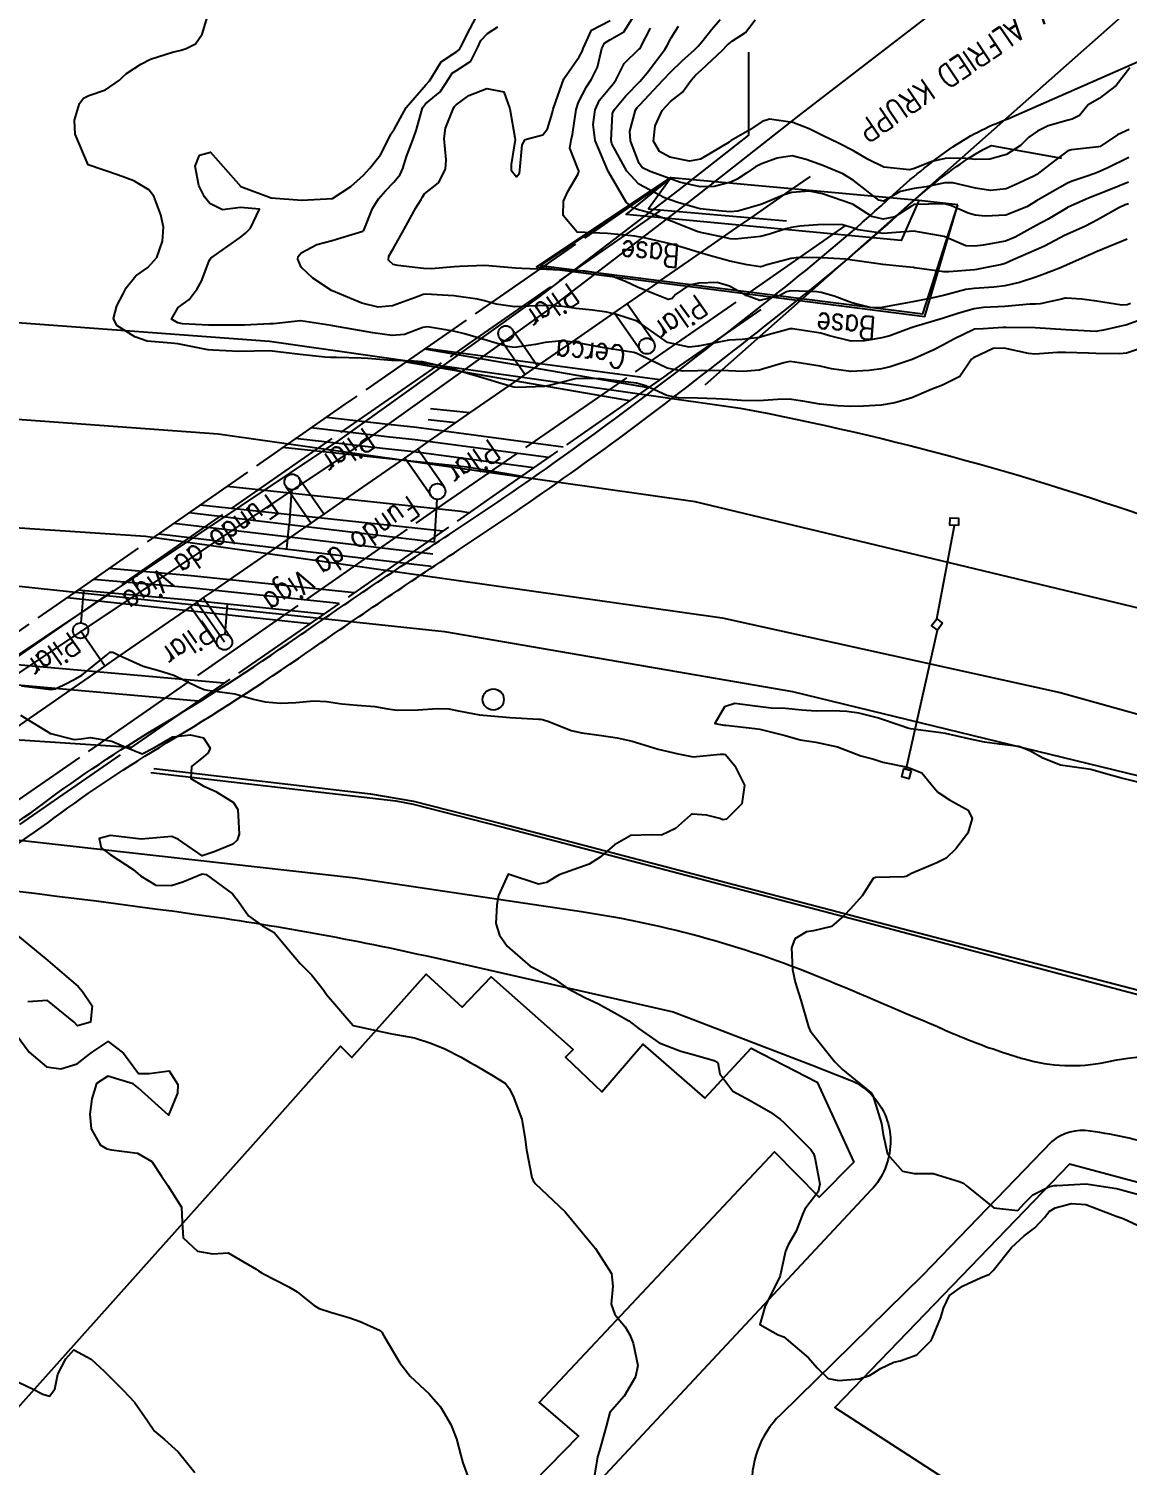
# Model space of a CAD drawing. Header units: metres. Extents: x 307586 to 320046, y 7427249 to 7434250.
# Drawn here: x 316520.2 to 316592, y 7432915.3 to 7433009.1 of the extents above; entities that cross this region are included whole.
import ezdxf

# ---------------------------------------------------------------- set-up
doc = ezdxf.new("R2010")
doc.units = ezdxf.units.M
doc.header["$MEASUREMENT"] = 0
for name, pattern in [('CERCA', [9.4, 8, -0.7, 0, -0.7]), ('CONTINUO', [0]), ('TRACEJADO', [8.7, 8, -0.7])]:
    doc.linetypes.add(name, pattern=pattern)
for name, color, linetype in [('4_PT_CORTES', 45, 'Continuous'), ('4_PT_TOPO_VIAD', 45, 'Continuous'), ('ALINHAMENTO_CORTES', 45, 'Continuous'), ('BASE', 45, 'Continuous'), ('Canaleta de Drenagem', 151, 'Continuous'), ('CERCA', 45, 'CERCA'), ('Curvas de Nivel 1m', 11, 'Continuous'), ('Curvas de Nivel 5m', 15, 'Continuous'), ('Divisa', 42, 'FENCELINE2'), ('Edificações', 30, 'Continuous'), ('EIXO', 45, 'Continuous'), ('LASTRO', 45, 'Continuous'), ('Linha Férrea', 20, 'Continuous'), ('PILAR', 45, 'Continuous'), ('Pontes_Viadutos_Tubos', 190, 'Continuous'), ('Portico', 45, 'Continuous'), ('Postes', 20, 'Continuous'), ('TALUDE', 45, 'Continuous'), ('TEXTO', 45, 'Continuous'), ('TRILHO', 45, 'Continuous'), ('VIADUTO', 190, 'Continuous'), ('Vias Primárias', 230, 'Continuous'), ('Vias Secundárias', 230, 'Continuous')]:
    doc.layers.add(name, color=color, linetype=linetype)
doc.styles.add('ROMANS', font='romans', dxfattribs={"height": 0.2})
doc.linetypes.add('FENCELINE2', pattern='A,0.25,-0.1,[132,ltypeshp.shx,S=0.1,R=0,X=-0.1,Y=0],-0.1,1', length=1.45)

# ---------------------------------------------------------------- blocks, each defined once
blk = doc.blocks.new('3F5CE333BFE14A8C12D0B4')
at = {"layer": 'ALINHAMENTO_CORTES', "color": 1, "linetype": 'CONTINUO'}
blk.add_polyline3d([(0, 0, 744.933), (4.196, 2.912, 743.342), (4.266, 2.96, 743.312), (7.361, 5.109, 740.769), (7.484, 5.194, 739.303), (8.057, 5.592, 744.951), (11.834, 8.213, 739.029), (12.253, 8.504, 744.961), (12.668, 8.792, 738.978), (17.419, 12.089, 746.417), (18.042, 12.522, 738.793), (18.88, 13.103, 738.765), (19.448, 13.497, 738.745), (24.068, 16.703, 738.053), (25.758, 17.877, 736.985), (25.894, 17.971, 736.748), (26.725, 18.548, 736.748), (30.09, 20.883, 745.042), (31.55, 21.896, 736.519), (31.883, 22.127, 736.618), (32.418, 22.499, 736.777), (32.719, 22.708, 736.745), (33.428, 23.2, 736.669), (34.436, 23.899, 736.931), (37.45, 25.991, 736.72), (38.438, 26.677, 736.616), (39.223, 27.222, 746.388), (39.427, 27.363, 736.882), (39.772, 27.603, 736.815), (40.198, 27.898, 745.084), (40.264, 27.944, 736.721), (40.61, 28.184, 736.683), (42.014, 29.159, 736.529), (44.91, 31.168, 746.405), (45.884, 31.844, 736.433), (46.332, 32.155, 745.073), (46.466, 32.249, 736.668), (46.733, 32.434, 736.638), (47.443, 32.926, 736.557), (48.419, 33.604, 736.816), (49.202, 34.147, 736.634), (49.698, 34.492, 746.4), (50.139, 34.797, 736.583), (52.435, 36.391, 745.032), (53.142, 36.881, 736.936), (53.747, 37.302, 737.289), (54.526, 37.842, 737.744), (54.567, 37.871, 737.75), (54.75, 37.997, 737.774), (57.4, 39.837, 746.338), (59.564, 41.339, 739.211), (59.992, 41.635, 746.308), (60.192, 41.774, 744.965), (60.414, 41.929, 739.465), (62.432, 43.329, 740.067), (62.598, 43.445, 740.849), (64.702, 44.905, 744.911), (66.148, 45.908, 746.236), (67.8, 47.055, 741.893), (68.514, 47.55, 742.854), (71.223, 49.43, 742.854), (72.398, 50.246, 744.815)], dxfattribs=at)

msp = doc.modelspace()

# ---------------------------------------------------------------- linework, layer by layer
at = {"layer": '4_PT_CORTES', "linetype": 'CONTINUO'}
for points in [[(316561.03, 7432988.686, 0), (316559.317, 7432991.154, 0)], [(316560.181, 7432988.097, 0), (316558.468, 7432990.565, 0)], [(316551.803, 7432989.499, 0), (316553.47, 7432987.097, 0)], [(316550.983, 7432988.93, 0), (316552.65, 7432986.527, 0)], [(316548.106, 7432983.373, 736.634), (316546.317, 7432983.564, 736.634)], [(316549.042, 7432984.023, 736.583), (316546.468, 7432984.298, 736.583)], [(316552.353, 7432979.882, 0), (316548.872, 7432980.483, 0), (316536.802, 7432981.769, 0)], [(316547.351, 7432979.19, 0), (316545.637, 7432981.66, 0)], [(316546.501, 7432978.601, 0), (316544.787, 7432981.07, 0)], [(316537.851, 7432979.805, 0), (316539.513, 7432977.41, 0)], [(316537.013, 7432979.223, 0), (316538.675, 7432976.829, 0)], [(316537.246, 7432976.66, 0), (316537.399, 7432979.005, 0)], [(316546.892, 7432978.38, 0), (316546.71, 7432975.585, 0)], [(316537.076, 7432975.14, 0), (316537.242, 7432976.704, 0)], [(316523.645, 7432970.306, 0), (316523.812, 7432972.401, 0)], [(316532.586, 7432968.76, 0), (316530.786, 7432971.353, 0)], [(316533.004, 7432969.05, 0), (316531.204, 7432971.643, 0)], [(316533.422, 7432969.34, 0), (316531.622, 7432971.934, 0)], [(316533.044, 7432969.558, 0), (316533.202, 7432971.531, 0)], [(316523.604, 7432969.802, 0), (316525.212, 7432967.485, 0)]]:
    msp.add_polyline3d(points, dxfattribs=at)
at = {"layer": '4_PT_TOPO_VIAD', "linetype": 'CONTINUO'}
msp.add_polyline3d([(316561.918, 7432986.505, 746.34), (316568.074, 7432990.789, 0)], dxfattribs=at)
at = {"layer": 'BASE', "linetype": 'CONTINUO'}
for points in [[(316562.164, 7432999.421, 742.689), (316553.405, 7432993.566, 740.303), (316578.759, 7432990.333, 739.547), (316580.935, 7432997.624, 743.73)], [(316562.193, 7432999.383, 746.185), (316553.654, 7432993.662, 741.032), (316578.637, 7432990.505, 740.449), (316580.935, 7432997.624, 743.73)], [(316578.369, 7432997.901, 746.173), (316577.221, 7432995.292, 742.038), (316559.252, 7432996.981, 741.79), (316562.193, 7432999.383, 746.185)], [(316562.135, 7432999.325, 746.192), (316560.707, 7432997.361, 742.853), (316569.729, 7432996.575, 742.854)], [(316580.935, 7432997.624, 743.73), (316578.369, 7432997.901, 746.173), (316562.193, 7432999.383, 746.185)]]:
    msp.add_polyline3d(points, dxfattribs=at)
at = {"layer": 'Canaleta de Drenagem'}
for points in [[(316528.185, 7432960.541), (316544.194, 7432958.678), (316545.326, 7432958.467), (316551.123, 7432956.991), (316575.221, 7432950.669), (316604.433, 7432942.912), (316632.901, 7432932.484), (316651.131, 7432924.857), (316664.321, 7432918.528), (316682.017, 7432909.218, -0.030283), (316692.383, 7432902.935, 0.016976), (316698.139, 7432899.234), (316711.909, 7432890.651), (316727.146, 7432879.29), (316746.294, 7432864.871), (316749.281, 7432862.651)], [(316528.393, 7432960.789), (316542.552, 7432959.141), (316545.353, 7432958.667), (316551.173, 7432957.184), (316575.273, 7432950.862), (316604.609, 7432943.223), (316633.264, 7432932.848), (316651.222, 7432925.035), (316664.41, 7432918.707), (316682.111, 7432909.395, -0.030283), (316692.497, 7432903.1, 0.016981), (316698.243, 7432899.405), (316712.022, 7432890.816), (316727.266, 7432879.45), (316746.414, 7432865.031), (316749.081, 7432863.049)]]:
    msp.add_lwpolyline(points, format="xyb", dxfattribs=at)
at = {"layer": 'CERCA', "linetype": 'FENCELINE2', "ltscale": 2, "flags": 128}
for points in [[(316561.458, 7432986.185), (316546.141, 7432988.223)], [(316526.889, 7432962.16), (316509.696, 7432963.294)]]:
    msp.add_lwpolyline(points, dxfattribs=at)
at = {"layer": 'Curvas de Nivel 1m', "flags": 128}
for points, elevation in [([(316593.055, 7432988.306), (316591.951, 7432987.936), (316591.485, 7432987.882), (316589.95, 7432987.905), (316589.472, 7432987.923), (316587.951, 7432987.978), (316587.439, 7432987.976), (316585.949, 7432987.859), (316585.533, 7432987.902), (316583.954, 7432988.262), (316583.244, 7432988.227), (316581.944, 7432987.624), (316581.884, 7432987.59), (316581.825, 7432987.531), (316581.061, 7432986.409), (316579.926, 7432985.845), (316579.187, 7432985.561), (316577.917, 7432985.02), (316576.812, 7432984.692), (316575.912, 7432984.536), (316574.754, 7432984.46), (316573.911, 7432984.452), (316573.071, 7432984.479), (316571.912, 7432984.592), (316570.787, 7432984.789), (316569.915, 7432984.925), (316569.141, 7432984.907), (316567.914, 7432984.807), (316566.789, 7432984.836), (316565.915, 7432984.906), (316565.128, 7432984.945), (316563.915, 7432984.977), (316562.67, 7432985.008), (316561.917, 7432985.171), (316560.545, 7432985.784), (316559.925, 7432985.978), (316558.277, 7432986.165), (316557.927, 7432986.208), (316557.477, 7432986.275), (316555.927, 7432986.249), (316554.4, 7432985.863), (316553.922, 7432985.754), (316552.13, 7432985.679), (316551.921, 7432985.705), (316551.219, 7432985.897), (316549.927, 7432986.287), (316548.664, 7432986.662), (316547.932, 7432986.872), (316546.706, 7432987.181), (316545.937, 7432987.354), (316545.38, 7432987.411), (316543.938, 7432987.459), (316542.369, 7432987.576), (316541.939, 7432987.61), (316540.317, 7432987.648), (316539.939, 7432987.653), (316539.571, 7432987.667), (316537.941, 7432987.831), (316535.943, 7432988.08), (316533.942, 7432988.039), (316532.235, 7432988.127), (316531.943, 7432988.147), (316531.923, 7432988.151), (316529.949, 7432988.535), (316529.525, 7432988.581), (316527.951, 7432988.717), (316527.155, 7432988.988), (316525.966, 7432989.727), (316525.761, 7432990.203), (316525.981, 7432991.017), (316526.381, 7432991.805), (316526.591, 7432992.194), (316527.204, 7432992.985), (316528.006, 7432993.524), (316528.58, 7432994.171), (316528.96, 7432995.235), (316529.029, 7432996.165), (316528.849, 7432996.966), (316528.398, 7432998.175), (316528.069, 7432998.604), (316527.085, 7432999.182), (316526.083, 7432999.562), (316524.093, 7433000.23), (316523.258, 7433002.239), (316523.204, 7433003.158), (316523.531, 7433004.236), (316523.791, 7433004.581), (316524.141, 7433004.772), (316525.227, 7433005.134), (316526.156, 7433005.767), (316526.367, 7433005.99), (316526.603, 7433006.196), (316527.536, 7433006.819), (316528.172, 7433007.135), (316529.616, 7433007.598), (316530.179, 7433007.726), (316530.501, 7433007.825), (316531.102, 7433008.141), (316531.559, 7433008.77), (316531.956, 7433010.133)], 737), ([(316593.163, 7432990.216), (316591.977, 7432989.778), (316590.45, 7432989.433), (316590.054, 7432989.356), (316589.972, 7432989.354), (316587.973, 7432989.46), (316585.974, 7432989.587), (316584.08, 7432989.614), (316583.974, 7432989.607), (316583.882, 7432989.603), (316582.578, 7432989.524), (316582.017, 7432989.485), (316581.972, 7432989.475), (316580.668, 7432988.838), (316579.956, 7432988.444), (316579.367, 7432988.143), (316578.099, 7432987.578), (316577.942, 7432987.515), (316576.504, 7432987.027), (316575.936, 7432986.915), (316575.115, 7432986.793), (316573.934, 7432986.725), (316572.667, 7432986.912), (316571.937, 7432987.068), (316570.266, 7432987.341), (316569.94, 7432987.377), (316569.565, 7432987.301), (316567.934, 7432986.826), (316566.908, 7432986.735), (316565.934, 7432986.783), (316564.999, 7432986.799), (316563.933, 7432986.773), (316562.933, 7432986.76), (316561.935, 7432986.941), (316560.159, 7432987.788), (316559.945, 7432987.915), (316559.76, 7432987.978), (316557.949, 7432988.258), (316557.437, 7432988.339), (316555.955, 7432988.631), (316555.076, 7432988.733), (316553.954, 7432988.628), (316553.333, 7432988.495), (316551.949, 7432988.303), (316551.486, 7432988.358), (316549.957, 7432988.819), (316548.699, 7432989.192), (316547.964, 7432989.368), (316546.268, 7432989.657), (316545.968, 7432989.613), (316544.78, 7432989.158), (316543.959, 7432989.08), (316542.701, 7432989.263), (316541.964, 7432989.397), (316540.318, 7432989.676), (316539.968, 7432989.731), (316537.996, 7432990.036), (316537.973, 7432990.038), (316536.199, 7432989.849), (316535.969, 7432989.835), (316534.31, 7432989.762), (316533.968, 7432989.752), (316532.346, 7432989.747), (316531.967, 7432989.758), (316530.264, 7432989.851), (316529.969, 7432989.903), (316529.541, 7432990.156), (316529.981, 7432990.918), (316530.699, 7432991.43), (316531.232, 7432992.138), (316531.494, 7432992.639), (316532.011, 7432993.958), (316532.064, 7432994.078), (316532.114, 7432994.129), (316533.217, 7432994.926), (316534.034, 7432995.487), (316534.385, 7432995.758), (316534.708, 7432996.1), (316535.292, 7432997.328), (316534.056, 7432997.448), (316532.878, 7432997.298), (316532.059, 7432997.715), (316531.706, 7432998.134), (316531.34, 7432998.872), (316531.088, 7433000.14), (316531.368, 7433000.87), (316532.102, 7433001.059), (316532.915, 7433000.122), (316534.073, 7432998.814), (316536.063, 7432998.08), (316538.062, 7432997.928), (316540.063, 7432998.03), (316541.272, 7432998.821), (316542.086, 7432999.556), (316542.307, 7432999.791), (316542.513, 7433000.006), (316543.21, 7433000.891), (316543.77, 7433001.993), (316543.875, 7433002.233), (316544.122, 7433002.586), (316544.611, 7433003.508), (316544.881, 7433003.979), (316546.158, 7433005.463), (316546.403, 7433005.715), (316546.554, 7433005.956), (316547.172, 7433006.951), (316548.18, 7433007.642), (316548.356, 7433007.763), (316548.456, 7433007.937), (316549.028, 7433009.104), (316549.473, 7433009.927)], 738), ([(316592.067, 7432997.69), (316591.86, 7432997.62), (316591.447, 7432997.419), (316590.055, 7432996.632), (316589.275, 7432996.224), (316588.045, 7432995.686), (316587.892, 7432995.614), (316587.61, 7432995.464), (316586.591, 7432994.921), (316586.035, 7432994.668), (316584.551, 7432994.025), (316584.026, 7432993.795), (316583.808, 7432993.729), (316582.803, 7432993.522), (316582.154, 7432993.395), (316582.021, 7432993.382), (316580.338, 7432993.235), (316580.018, 7432993.232), (316578.091, 7432993.51), (316578.022, 7432993.516), (316577.301, 7432993.587), (316576.024, 7432993.724), (316574.354, 7432993.953), (316574.027, 7432994.01), (316573.603, 7432994.059), (316572.028, 7432994.148), (316570.538, 7432994.175), (316570.027, 7432994.107), (316568.435, 7432993.694), (316568.13, 7432993.59), (316568.021, 7432993.572), (316567.17, 7432993.709), (316566.025, 7432993.948), (316564.607, 7432994.32), (316564.03, 7432994.497), (316562.966, 7432994.828), (316562.036, 7432995.083), (316560.344, 7432995.482), (316560.04, 7432995.531), (316559.81, 7432995.563), (316558.042, 7432995.735), (316556.043, 7432995.84), (316555.13, 7432996.93), (316555.159, 7432997.854), (316555.44, 7432998.482), (316556.089, 7432999.596), (316556.161, 7432999.77), (316556.153, 7432999.839), (316556.094, 7432999.994), (316555.582, 7433001.322), (316555.665, 7433001.847), (316555.751, 7433002.213), (316555.992, 7433003.842), (316556.148, 7433004.32), (316556.661, 7433005.332), (316556.99, 7433005.832), (316557.387, 7433006.612), (316557.669, 7433007.825), (316557.831, 7433008.181), (316558.191, 7433008.388), (316559.091, 7433008.92), (316559.674, 7433009.805)], 741), ([(316592.216, 7432991.182), (316591.99, 7432991.096), (316591.64, 7432991.065), (316589.992, 7432991.319), (316589.022, 7432991.45), (316587.994, 7432991.531), (316587.929, 7432991.525), (316587.696, 7432991.463), (316586.309, 7432991.158), (316585.99, 7432991.139), (316585.634, 7432991.13), (316583.988, 7432990.987), (316582.608, 7432990.903), (316581.986, 7432990.814), (316580.981, 7432990.539), (316579.98, 7432990.225), (316578.016, 7432989.623), (316577.973, 7432989.614), (316577.947, 7432989.606), (316577.868, 7432989.581), (316576.491, 7432989.068), (316575.963, 7432988.935), (316574.833, 7432988.744), (316573.959, 7432988.705), (316572.55, 7432989.059), (316571.967, 7432989.229), (316570.119, 7432989.52), (316569.971, 7432989.518), (316568.522, 7432989.134), (316567.962, 7432988.956), (316566.842, 7432988.829), (316565.959, 7432988.779), (316565.08, 7432988.609), (316563.953, 7432988.39), (316563.38, 7432988.328), (316561.956, 7432988.635), (316560.316, 7432989.787), (316559.975, 7432990.009), (316558.617, 7432990.448), (316557.981, 7432990.614), (316557.064, 7432990.747), (316555.983, 7432990.851), (316555.098, 7432990.967), (316553.985, 7432991.046), (316552.864, 7432991.002), (316551.984, 7432990.956), (316550.754, 7432991.133), (316549.987, 7432991.352), (316549.531, 7432991.459), (316547.99, 7432991.665), (316546.166, 7432991.784), (316545.991, 7432991.752), (316545.656, 7432991.631), (316543.983, 7432991.025), (316543.048, 7432990.934), (316541.985, 7432991.193), (316539.993, 7432992.03), (316538.775, 7432992.822), (316538.008, 7432993.556), (316537.798, 7432994.062), (316537.827, 7432994.251), (316538.019, 7432994.491), (316539.046, 7432995.026), (316540.032, 7432995.294), (316540.608, 7432995.453), (316542.042, 7432995.895), (316542.104, 7432995.948), (316542.138, 7432996.009), (316542.683, 7432997.377), (316543.064, 7432998), (316543.536, 7432998.53), (316544.08, 7432999.096), (316544.48, 7432999.591), (316544.65, 7432999.982), (316544.895, 7433000.772), (316545.367, 7433001.971), (316545.558, 7433002.532), (316545.956, 7433003.963), (316546.145, 7433004.207), (316547.108, 7433004.995), (316547.714, 7433005.944), (316547.89, 7433006.218), (316548.167, 7433006.396), (316549.106, 7433006.998), (316549.56, 7433007.926), (316549.75, 7433008.364), (316550.196, 7433008.821), (316550.86, 7433009.253)], 739), ([(316592.088, 7432999.106), (316590.897, 7432998.611), (316590.076, 7432998.283), (316589.469, 7432998.049), (316588.127, 7432997.459), (316588.085, 7432997.437), (316588.063, 7432997.426), (316586.836, 7432996.691), (316586.051, 7432996.262), (316584.674, 7432995.501), (316584.04, 7432995.25), (316582.576, 7432994.986), (316582.037, 7432994.914), (316581.438, 7432994.94), (316580.043, 7432995.56), (316578.046, 7432995.907), (316577.744, 7432995.885), (316576.044, 7432995.743), (316574.412, 7432995.99), (316574.048, 7432996.114), (316573.383, 7432996.303), (316572.05, 7432996.338), (316570.601, 7432996.224), (316570.048, 7432996.148), (316569.683, 7432996.047), (316568.626, 7432995.694), (316568.041, 7432995.551), (316566.383, 7432995.373), (316566.04, 7432995.403), (316565.777, 7432995.46), (316564.446, 7432995.744), (316564.109, 7432995.814), (316564.044, 7432995.828), (316563.932, 7432995.863), (316562.051, 7432996.613), (316560.72, 7432997.119), (316560.058, 7432997.299), (316559.685, 7432997.421), (316559.259, 7432997.802), (316558.092, 7432999.775), (316558.074, 7432999.82), (316558.058, 7432999.856), (316557.218, 7433001.829), (316557.093, 7433002.866), (316557.235, 7433003.829), (316557.512, 7433004.464), (316558.157, 7433005.248), (316558.434, 7433005.543), (316558.607, 7433005.816), (316559.124, 7433006.86), (316560.096, 7433007.801), (316560.145, 7433007.839), (316560.184, 7433007.893), (316560.843, 7433009.151)], 742), ([(316592.106, 7433000.716), (316590.682, 7433000.014), (316590.096, 7432999.747), (316589.871, 7432999.666), (316589.247, 7432999.448), (316588.386, 7432999.159), (316588.086, 7432999.03), (316587.081, 7432998.467), (316586.069, 7432997.879), (316585.821, 7432997.73), (316585.433, 7432997.489), (316584.057, 7432996.946), (316582.701, 7432996.879), (316582.057, 7432996.952), (316581.604, 7432997.083), (316580.514, 7432997.553), (316580.065, 7432997.675), (316579.942, 7432997.684), (316578.064, 7432997.632), (316578.021, 7432997.623), (316577.959, 7432997.581), (316576.812, 7432996.836), (316576.054, 7432996.688), (316575.311, 7432996.867), (316574.087, 7432997.63), (316574.063, 7432997.644), (316574.033, 7432997.661), (316572.073, 7432998.342), (316571.235, 7432998.503), (316570.074, 7432998.416), (316569.51, 7432998.247), (316568.234, 7432997.698), (316568.109, 7432997.653), (316568.062, 7432997.635), (316566.559, 7432997.214), (316566.057, 7432997.171), (316565.532, 7432997.202), (316564.059, 7432997.366), (316562.619, 7432997.764), (316562.066, 7432997.971), (316561.756, 7432998.086), (316560.08, 7432998.968), (316559.302, 7432999.808), (316558.318, 7433001.611), (316558.268, 7433001.818), (316558.371, 7433003.586), (316558.462, 7433003.817), (316559.224, 7433004.738), (316560.162, 7433005.696), (316560.258, 7433005.799), (316560.618, 7433006.244), (316561.788, 7433007.776), (316561.938, 7433008.022), (316562.194, 7433008.53), (316562.68, 7433009.291)], 743), ([(316592.13, 7433002.537), (316591.359, 7433002.187), (316590.22, 7433001.438), (316590.113, 7433001.401), (316588.346, 7433001.222), (316588.11, 7433001.14), (316587.144, 7433000.428), (316586.094, 7432999.597), (316585.888, 7432999.483), (316584.663, 7432998.923), (316584.08, 7432998.672), (316583.053, 7432998.545), (316582.08, 7432998.698), (316580.588, 7432999.05), (316580.085, 7432999.06), (316578.867, 7432998.786), (316578.08, 7432998.689), (316577.177, 7432998.488), (316576.067, 7432997.868), (316575.758, 7432997.914), (316574.087, 7432999.228), (316573.416, 7432999.637), (316572.098, 7433000.179), (316571.019, 7433000.584), (316570.104, 7433000.811), (316569.125, 7433000.667), (316568.099, 7433000.298), (316567.698, 7433000.103), (316567.137, 7432999.71), (316566.507, 7432999.295), (316566.084, 7432999.106), (316565.005, 7432998.81), (316564.079, 7432998.799), (316562.739, 7432999.108), (316562.086, 7432999.33), (316560.812, 7432999.789), (316560.33, 7433000.031), (316560.098, 7433000.318), (316559.532, 7433001.806), (316559.498, 7433002.431), (316559.873, 7433003.803), (316559.978, 7433003.969), (316560.146, 7433004.146), (316561.675, 7433005.777), (316562.168, 7433006.314), (316562.91, 7433007.028), (316563.728, 7433007.755), (316563.955, 7433007.984), (316564.191, 7433008.278), (316564.853, 7433009.09), (316565.392, 7433009.732)], 744), ([(316519.747, 7432966.204), (316521.679, 7432965.956), (316521.939, 7432965.988), (316522.465, 7432966.242), (316523.278, 7432966.643), (316523.689, 7432966.887), (316525.29, 7432968.206), (316525.514, 7432968.394), (316525.706, 7432968.395), (316526.1, 7432968.196), (316527.696, 7432967.478), (316528.72, 7432967.192), (316529.69, 7432966.884), (316531.259, 7432966.134), (316531.68, 7432965.958), (316531.9, 7432965.909), (316533.679, 7432965.672), (316534.904, 7432965.321), (316535.674, 7432965.149), (316536.676, 7432965.067), (316537.673, 7432965.1), (316538.838, 7432965.206), (316539.674, 7432965.166), (316540.677, 7432965.016), (316541.672, 7432964.941), (316542.832, 7432964.837), (316543.67, 7432964.682), (316544.299, 7432964.61), (316545.67, 7432964.632), (316546.913, 7432964.705), (316547.67, 7432964.684), (316548.298, 7432964.56), (316549.667, 7432964.303), (316551.409, 7432964.149), (316551.665, 7432964.13), (316553.52, 7432964.015), (316553.664, 7432964.007), (316553.786, 7432963.99), (316554.194, 7432963.862), (316555.655, 7432963.28), (316556.363, 7432963.122), (316557.65, 7432962.941), (316558.656, 7432962.797), (316559.645, 7432962.569), (316561.353, 7432962.057), (316561.636, 7432961.992), (316562.662, 7432961.76), (316563.631, 7432961.565), (316565.406, 7432961.723), (316565.613, 7432961.74), (316565.633, 7432961.739), (316565.754, 7432961.719), (316566.364, 7432960.974), (316566.988, 7432959.706), (316566.809, 7432958.493), (316566.057, 7432957.715), (316565.814, 7432957.484), (316565.58, 7432957.437), (316565.383, 7432957.525), (316564.505, 7432957.736), (316563.584, 7432957.821), (316563.527, 7432957.808), (316563.466, 7432957.751), (316562.469, 7432956.866), (316561.57, 7432956.449), (316560.89, 7432956.456), (316559.569, 7432956.413), (316558.494, 7432955.806), (316557.555, 7432955.001), (316556.84, 7432954.537), (316555.545, 7432954.079), (316554.869, 7432953.85), (316554.046, 7432953.351), (316553.534, 7432953.247), (316551.543, 7432953.89), (316550.916, 7432952.502), (316550.804, 7432951.897), (316550.729, 7432950.67), (316550.97, 7432949.895), (316551.482, 7432949.195), (316552.981, 7432947.875), (316553.461, 7432947.632), (316554.612, 7432947.01), (316555.449, 7432946.416), (316556.552, 7432945.829), (316557.439, 7432945.418), (316558.477, 7432944.848), (316559.428, 7432944.299), (316560.112, 7432943.783), (316561.409, 7432942.871), (316562.831, 7432942.326), (316563.399, 7432942.182), (316565.01, 7432941.726), (316565.247, 7432941.578), (316565.384, 7432940.849), (316566.213, 7432939.712), (316567.364, 7432939.11), (316568.695, 7432938.338), (316569.346, 7432937.861), (316569.562, 7432937.668), (316571.326, 7432935.908), (316571.502, 7432935.648), (316571.586, 7432935.382), (316571.9, 7432933.644), (316571.803, 7432933.138), (316571.285, 7432932.472), (316570.922, 7432932.01), (316570.778, 7432931.655), (316570.358, 7432930.563), (316569.839, 7432929.664), (316569.66, 7432929.253), (316569.31, 7432927.669), (316569.292, 7432927.599), (316569.221, 7432927.45), (316568.34, 7432925.683), (316567.98, 7432924.478), (316569.184, 7432923.802), (316569.562, 7432923.666), (316571.163, 7432922.297), (316571.723, 7432921.644), (316572.46, 7432920.95), (316573.145, 7432920.82), (316574.469, 7432920.929), (316575.148, 7432921.127), (316575.442, 7432921.305), (316575.877, 7432921.593), (316576.735, 7432922.009), (316577.161, 7432922.092), (316578.252, 7432922.478), (316579.181, 7432923.42), (316579.221, 7432923.511), (316579.238, 7432923.549), (316579.821, 7432924.919), (316579.997, 7432925.542), (316580.38, 7432926.374), (316581.225, 7432926.977), (316581.599, 7432927.155), (316582.416, 7432927.518), (316582.99, 7432927.758), (316583.238, 7432927.988), (316584.438, 7432929.492), (316585.261, 7432930.262), (316585.953, 7432930.787), (316586.578, 7432931.467), (316586.883, 7432931.86), (316587.282, 7432932.081), (316588.359, 7432932.372), (316589.286, 7432932.31), (316591.047, 7432931.642), (316591.275, 7432931.556), (316591.729, 7432931.405), (316593.266, 7432930.677)], 737), ([(316593.237, 7432959.774), (316591.62, 7432960.165), (316590.601, 7432960.442), (316589.626, 7432960.718), (316588.997, 7432960.81), (316587.628, 7432961.001), (316586.484, 7432961.471), (316585.64, 7432961.95), (316584.909, 7432962.226), (316583.646, 7432962.383), (316582.662, 7432962.506), (316581.651, 7432962.741), (316580.116, 7432963.085), (316579.657, 7432963.156), (316577.842, 7432963.396), (316577.661, 7432963.432), (316577.218, 7432963.584), (316575.668, 7432964.106), (316574.454, 7432964.401), (316573.672, 7432964.52), (316572.75, 7432964.561), (316571.672, 7432964.534), (316570.723, 7432964.608), (316569.673, 7432964.711), (316568.729, 7432964.74), (316567.675, 7432964.871), (316566.352, 7432965.037), (316565.674, 7432964.813), (316565.038, 7432963.729), (316565.662, 7432963.627), (316565.761, 7432963.619), (316567.659, 7432963.412), (316567.994, 7432963.359), (316569.652, 7432962.945), (316570.631, 7432962.677), (316571.646, 7432962.511), (316573.06, 7432962.218), (316573.638, 7432961.994), (316574.581, 7432961.616), (316575.426, 7432961.398), (316575.63, 7432961.338), (316576.015, 7432961.211), (316577.626, 7432960.89), (316578.577, 7432960.521), (316579.35, 7432959.554), (316579.609, 7432959.257), (316580.387, 7432958.756), (316581.591, 7432958.079), (316581.87, 7432957.527), (316581.573, 7432956.574), (316580.796, 7432955.538), (316580.156, 7432954.945), (316579.554, 7432954.634), (316577.907, 7432953.935), (316577.544, 7432953.738), (316577.42, 7432953.706), (316575.544, 7432953.67), (316575.383, 7432953.602), (316574.672, 7432952.466), (316573.908, 7432951.624), (316573.508, 7432951.184), (316572.676, 7432950.463), (316571.498, 7432950.194), (316571.027, 7432950.125), (316570.276, 7432949.662), (316570.066, 7432949.082), (316570.112, 7432947.664), (316570.287, 7432946.829), (316570.674, 7432945.658), (316571.163, 7432943.915), (316571.267, 7432943.652), (316571.42, 7432943.456), (316572.878, 7432941.635), (316573.388, 7432941.122), (316574.215, 7432940.451), (316575.261, 7432939.602), (316575.37, 7432939.427), (316575.938, 7432937.594), (316576.041, 7432936.888), (316576.32, 7432935.59), (316577.312, 7432934.49), (316578.069, 7432934.327), (316579.311, 7432934.337), (316581.023, 7432933.816), (316581.305, 7432933.698), (316581.496, 7432933.528), (316583.282, 7432932.1), (316584.846, 7432931.92), (316585.287, 7432932.404), (316585.831, 7432932.939), (316586.879, 7432933.464), (316587.223, 7432933.542), (316587.304, 7432933.546), (316587.39, 7432933.545), (316589.305, 7432933.666), (316590.865, 7432933.414), (316591.302, 7432933.348), (316591.372, 7432933.34), (316593.294, 7432932.821)], 736), ([(316519.684, 7432964.27), (316521.641, 7432963.073), (316523.191, 7432962.681), (316523.638, 7432962.732), (316524.24, 7432962.822), (316525.637, 7432962.571), (316526.551, 7432962.191), (316527.629, 7432961.751), (316528.444, 7432962.168), (316529.64, 7432962.868), (316530.779, 7432963.001), (316531.64, 7432962.795), (316532.076, 7432962.126), (316531.94, 7432961.817), (316531.627, 7432961.554), (316530.844, 7432960.915), (316530.811, 7432960.138), (316531.606, 7432959.672), (316532.438, 7432959.284), (316533.59, 7432958.562), (316533.875, 7432958.106), (316533.97, 7432956.507), (316533.841, 7432956.106), (316533.56, 7432955.849), (316532.327, 7432955.351), (316531.553, 7432955.088), (316530.001, 7432956.146), (316529.565, 7432956.353), (316527.563, 7432956.18), (316525.565, 7432956.413), (316524.817, 7432956.211), (316524.945, 7432955.601), (316525.547, 7432955.169), (316527.05, 7432954.185), (316527.529, 7432953.779), (316528.529, 7432953.171), (316529.523, 7432953.149), (316530.281, 7432953.387), (316531.54, 7432953.923), (316531.799, 7432953.867), (316533.52, 7432952.605), (316533.93, 7432952.104), (316534.58, 7432951.17), (316535.497, 7432950.512), (316536.25, 7432950.072), (316537.471, 7432948.613), (316537.948, 7432948.053), (316538.716, 7432947.301), (316539.446, 7432946.345), (316539.674, 7432946.028), (316541.423, 7432944.01), (316543.416, 7432943.56), (316543.939, 7432943.458), (316545.412, 7432943.2), (316546.498, 7432942.857), (316547.401, 7432942.47), (316548.48, 7432941.924), (316549.069, 7432941.595), (316549.388, 7432941.407), (316550.564, 7432940.715), (316551.376, 7432940.214), (316551.618, 7432939.888), (316551.86, 7432939.391), (316552.445, 7432937.879), (316552.659, 7432936.547), (316552.735, 7432935.876), (316553.095, 7432934.082), (316553.168, 7432933.871), (316553.3, 7432933.685), (316555.273, 7432931.84), (316556.926, 7432929.823), (316557.247, 7432929.424), (316558.289, 7432927.804), (316558.388, 7432926.975), (316558.264, 7432925.804), (316558.521, 7432925.125), (316559.188, 7432924.315), (316559.491, 7432923.787), (316559.7, 7432923.259), (316560.011, 7432921.781), (316559.868, 7432921.061), (316559.133, 7432919.79), (316558.191, 7432918.73), (316557.938, 7432917.807), (316557.507, 7432916.233), (316557.384, 7432915.815), (316557.063, 7432913.82)], 738), ([(316519.487, 7432949.884), (316521.463, 7432948.25), (316523.446, 7432946.548), (316523.601, 7432946.384), (316523.723, 7432946.226), (316524.351, 7432945.294), (316524.249, 7432944.217), (316523.41, 7432943.98), (316523.18, 7432944.232), (316521.434, 7432945.626), (316520.149, 7432945.546)], 739), ([(316519.404, 7432943.412), (316520.237, 7432942.262), (316521.383, 7432941.306), (316522.32, 7432941.178), (316523.386, 7432941.506), (316524.294, 7432942.216), (316525.4, 7432942.953), (316526.412, 7432942.19), (316527.38, 7432940.863), (316528.082, 7432940.872), (316529.382, 7432941.035), (316529.969, 7432940.144), (316529.928, 7432939.58), (316529.343, 7432938.15), (316527.369, 7432939.926), (316527.031, 7432940.183), (316525.378, 7432940.7), (316524.653, 7432940.207), (316524.348, 7432939.22), (316524.204, 7432938.211), (316524.29, 7432937.254), (316524.881, 7432936.204), (316525.319, 7432935.955), (316525.631, 7432935.886), (316527.318, 7432935.657), (316528.269, 7432935.122), (316528.888, 7432934.156), (316529.294, 7432933.54), (316530.187, 7432932.141), (316530.242, 7432931.161), (316530.306, 7432930.139), (316531.24, 7432929.252), (316532.256, 7432929.096), (316533.239, 7432929.147), (316535.066, 7432928.082), (316535.222, 7432927.968), (316535.476, 7432927.822), (316537.212, 7432926.932), (316537.759, 7432926.602), (316538.445, 7432926.041), (316538.866, 7432925.701), (316539.198, 7432925.522), (316539.934, 7432925.285), (316541.192, 7432924.902), (316541.863, 7432924.674), (316543.184, 7432924.081), (316543.288, 7432923.979), (316543.421, 7432923.736), (316544.462, 7432921.967), (316545.144, 7432921.104), (316546.384, 7432919.947), (316547.12, 7432919.09), (316547.787, 7432917.93), (316548.171, 7432917.001), (316548.453, 7432915.919), (316548.583, 7432915.423), (316549.065, 7432914.119)], 739)]:
    msp.add_lwpolyline(points, dxfattribs=dict(at, elevation=elevation))
at = {"layer": 'Curvas de Nivel 5m', "flags": 128}
for points, elevation in [([(316591.998, 7432995.367), (316590.034, 7432994.563), (316589.255, 7432994.223), (316588.025, 7432993.675), (316587.873, 7432993.613), (316587.516, 7432993.465), (316586.442, 7432993.05), (316586.014, 7432992.889), (316584.965, 7432992.539), (316584.005, 7432992.335), (316583.272, 7432992.249), (316582.002, 7432992.156), (316581.459, 7432992.08), (316579.995, 7432991.696), (316579.885, 7432991.671), (316579.406, 7432991.566), (316577.99, 7432991.283), (316576.557, 7432991.024), (316575.986, 7432990.91), (316575.258, 7432990.884), (316573.989, 7432991.223), (316572.846, 7432991.641), (316571.997, 7432991.893), (316571.718, 7432991.932), (316569.998, 7432992.004), (316569.73, 7432991.941), (316569.246, 7432991.681), (316567.99, 7432991.375), (316567.054, 7432991.709), (316566.002, 7432992.309), (316565.198, 7432992.539), (316564.004, 7432992.504), (316563.377, 7432992.381), (316562.484, 7432991.765), (316562.249, 7432991.509), (316561.989, 7432991.425), (316561.136, 7432991.779), (316560, 7432992.243), (316559.208, 7432992.599), (316558.012, 7432993.06), (316556.567, 7432993.282), (316556.015, 7432993.306), (316554.505, 7432993.374), (316554.016, 7432993.394), (316552.44, 7432993.463), (316552.017, 7432993.488), (316550.287, 7432993.64), (316550.019, 7432993.651), (316548.362, 7432993.59), (316548.017, 7432993.568), (316546.534, 7432993.436), (316546.015, 7432993.452), (316544.344, 7432993.659), (316544.019, 7432993.731), (316543.719, 7432993.993), (316543.756, 7432994.262), (316544.03, 7432994.741), (316544.732, 7432995.98), (316545.52, 7432997.431), (316545.848, 7432997.963), (316545.924, 7432998.104), (316546.069, 7432998.338), (316546.984, 7432999.046), (316547.456, 7432999.946), (316547.488, 7433000.557), (316547.362, 7433001.948), (316547.44, 7433002.63), (316547.968, 7433003.942), (316548.038, 7433004.047), (316548.145, 7433004.153), (316548.975, 7433004.756), (316550.156, 7433005.223), (316551.252, 7433004.998), (316551.656, 7433003.895), (316551.983, 7433002.024), (316551.992, 7433001.891), (316551.743, 7433000.247), (316551.731, 7432999.894), (316552.086, 7432999.441), (316552.281, 7432999.697), (316552.315, 7432999.888), (316552.461, 7433001.535), (316552.654, 7433001.885), (316553.8, 7433002.191), (316554.124, 7433002.594), (316554.413, 7433003.592), (316554.49, 7433003.865), (316554.649, 7433004.364), (316555.181, 7433005.855), (316556.177, 7433007.289), (316556.384, 7433007.635), (316556.44, 7433007.837), (316556.997, 7433009.036), (316558.21, 7433009.652)], 740), ([(316592.174, 7433006.563), (316591.271, 7433005.423), (316590.154, 7433004.56), (316589.445, 7433004.152), (316588.878, 7433003.453), (316588.388, 7433003.209), (316588.138, 7433003.156), (316586.828, 7433002.778), (316586.127, 7433002.428), (316585.57, 7433002.04), (316585.023, 7433001.496), (316584.107, 7433000.908), (316583.016, 7433000.609), (316582.103, 7433000.585), (316581.218, 7433000.657), (316580.104, 7433000.641), (316579.224, 7433000.447), (316578.097, 7432999.983), (316577.778, 7432999.901), (316576.098, 7433000.076), (316575.062, 7433000.575), (316574.108, 7433001.149), (316573.131, 7433001.64), (316572.12, 7433002.134), (316571.217, 7433002.573), (316570.133, 7433002.987), (316568.624, 7433003.207), (316568.133, 7433003.062), (316567.325, 7433002.508), (316566.114, 7433001.815), (316566.055, 7433001.779), (316565.975, 7433001.722), (316564.101, 7433000.594), (316563.383, 7433000.474), (316562.103, 7433000.742), (316561.423, 7433001.097), (316561.029, 7433001.786), (316561.14, 7433002.773), (316561.603, 7433003.778), (316562.149, 7433004.363), (316562.93, 7433004.988), (316563.497, 7433005.757), (316563.802, 7433006.118), (316564.17, 7433006.443), (316565.552, 7433007.729), (316565.859, 7433008.054), (316566.192, 7433008.323), (316567.043, 7433008.869), (316567.673, 7433009.705)], 745), ([(316519.139, 7432920.892), (316520.471, 7432920.257), (316521.128, 7432919.916), (316521.583, 7432919.786), (316521.92, 7432920.238), (316522.122, 7432921.214), (316522.633, 7432922.228), (316523.159, 7432922.822), (316524.293, 7432922.209), (316525.145, 7432921.413), (316526.377, 7432920.188), (316527.121, 7432919.389), (316527.983, 7432918.167), (316528.428, 7432917.491), (316529.091, 7432916.947), (316529.986, 7432916.141), (316531.07, 7432914.806)], 740)]:
    msp.add_lwpolyline(points, dxfattribs=dict(at, elevation=elevation))
at = {"layer": 'Divisa'}
msp.add_lwpolyline([(316289.909, 7432936.327, -0.040474), (316332.232, 7432957.729, -0.020004), (316389.496, 7432978.456, -0.056401), (316425.147, 7432985.482, 0.002894), (316480.124, 7432990.316, -0.041868), (316510.324, 7432990.612), (316535.95, 7432988.715), (316566.706, 7432984.339, -0.040988), (316595.878, 7432976.313)], format="xyb", dxfattribs=at)
at = {"layer": 'Edificações'}
for points in [[(316488.785, 7432908.363), (316498.411, 7432918.597), (316503.113, 7432914.135), (316512.468, 7432923.224), (316518.189, 7432917.588), (316535.26, 7432936.643), (316540.594, 7432942.652), (316541.338, 7432941.908), (316546.177, 7432947.36), (316548.534, 7432945.192), (316550.422, 7432947.179), (316555.791, 7432942.438), (316555.285, 7432941.933), (316557.658, 7432939.679), (316560.343, 7432942.788), (316564.389, 7432939.251), (316567.424, 7432942.516), (316571.742, 7432940.301), (316574.122, 7432935.083), (316571.865, 7432932.79), (316568.947, 7432935.744), (316553.575, 7432919.367), (316556.146, 7432917.169), (316550.306, 7432911.217)], [(316593.986, 7432933.396), (316588.22, 7432934.943), (316572.888, 7432919.046), (316584.812, 7432911.343), (316586.028, 7432912.8), (316587.783, 7432911.505), (316579.787, 7432903.429), (316589.479, 7432894.146), (316587.86, 7432892.191), (316595.61, 7432884.347)]]:
    msp.add_lwpolyline(points, dxfattribs=at)
at = {"layer": 'EIXO', "linetype": 'CONTINUO'}
for points in [[(316554.169, 7432981.113, 0), (316545.464, 7432982.269, 0), (316543.607, 7432982.467, 0), (316538.68, 7432983.04, 0)], [(316546.616, 7432974.791, 0), (316529.706, 7432976.799, 0)], [(316540.499, 7432971.578, 0), (316530.76, 7432972.589, 0), (316524.455, 7432973.147, 0)]]:
    msp.add_polyline3d(points, dxfattribs=at)
at = {"layer": 'LASTRO', "linetype": 'CONTINUO'}
for points in [[(316548.976, 7432977.493, 0), (316548.467, 7432977.581, 0), (316533.173, 7432979.21, 0)], [(316547.275, 7432976.306, 0), (316531.425, 7432977.994, 0)], [(316538.593, 7432970.255, 0), (316522.724, 7432971.945, 0)]]:
    msp.add_polyline3d(points, dxfattribs=at)
at = {"layer": 'Linha Férrea'}
for points in [[(316593.361, 7432971.113), (316563.764, 7432978.206), (316532.592, 7432982.634), (316519.175, 7432983.625), (316503.607, 7432984.488), (316485.622, 7432984.387), (316468.391, 7432983.791), (316456.801, 7432982.792), (316447.068, 7432981.949), (316434.549, 7432980.463), (316421.524, 7432978.179), (316394.695, 7432972.029), (316382.234, 7432968.853), (316363.842, 7432963.359), (316342.22, 7432955.498), (316311.049, 7432941.455)], [(316316.054, 7432937.242), (316335.691, 7432946.529), (316350.602, 7432952.14), (316365.122, 7432957.351), (316387.795, 7432963.954), (316403.223, 7432967.895), (316413.671, 7432970.372), (316432.203, 7432973.489), (316447.44, 7432975.44), (316466.101, 7432976.934), (316489.075, 7432977.646), (316503.526, 7432977.585), (316527.844, 7432975.962), (316565.531, 7432970.63), (316587.608, 7432965.748), (316604.645, 7432961.007)], [(316308.446, 7432928.879), (316332.356, 7432940.606), (316355.655, 7432949.597), (316367.763, 7432954.106), (316389.231, 7432960.455), (316414.235, 7432966.134), (316428.48, 7432968.862), (316453.175, 7432972.028), (316476.205, 7432973.503), (316513.446, 7432973.362), (316547.376, 7432969.749), (316570.115, 7432965.826), (316596.15, 7432959.483)]]:
    msp.add_lwpolyline(points, dxfattribs=at)
at = {"layer": 'PILAR', "linetype": 'CONTINUO'}
for centre, radius in [((316551.393, 7432989.214), 0.499), ((316560.605, 7432988.391), 0.517), ((316537.432, 7432979.514), 0.51), ((316546.926, 7432978.895), 0.517), ((316523.604, 7432969.802), 0.506), ((316533.004, 7432969.05), 0.509)]:
    msp.add_circle(centre, radius, dxfattribs=at)
at = {"layer": 'Pontes_Viadutos_Tubos'}
msp.add_lwpolyline([(316567.25, 7433007.593), (316567.247, 7433002.165), (316562.603, 7432998.524), (316553.507, 7432991.555), (316540.513, 7432982.276), (316514.768, 7432965.067), (316498.642, 7432954.489), (316490.43, 7432949.766), (316484.122, 7432949.408)], dxfattribs=at)
msp.add_lwpolyline([(316510.259, 7432946.753), (316510.798, 7432950.831), (316514.805, 7432953.03, 0.03402), (316521.881, 7432957.564, -0.024848), (316529.224, 7432962.46, 0.017132), (316538.398, 7432968.377, -0.00642), (316548.342, 7432975.095, 0.018625), (316562.704, 7432985.317, 0.0047), (316570.879, 7432991.731, 0.016997), (316577.515, 7432997.418, -0.03179), (316581.067, 7433000.285, -0.040625), (316583.114, 7433001.496), (316587.689, 7433000.661)], format="xyb", dxfattribs=at)
at = {"layer": 'Portico'}
for points in [[(316580.968, 7432976.673), (316580.412, 7432976.68), (316580.419, 7432977.163), (316580.974, 7432977.155)], [(316579.929, 7432970.279), (316579.59, 7432969.839), (316579.207, 7432970.134), (316579.547, 7432970.574)], [(316577.869, 7432960.659), (316577.726, 7432960.122), (316577.26, 7432960.245), (316577.402, 7432960.783)]]:
    msp.add_lwpolyline(points, close=True, dxfattribs=at)
for points in [[(316579.547, 7432970.574), (316580.713, 7432976.676)], [(316577.559, 7432960.741), (316579.59, 7432969.839)]]:
    msp.add_lwpolyline(points, dxfattribs=at)
at = {"layer": 'Postes'}
msp.add_circle((316550.566, 7432965.303), 0.694, dxfattribs=at)
at = {"layer": 'TALUDE', "linetype": 'CONTINUO'}
for points in [[(316560.711, 7432985.665, 0), (316546.089, 7432988.188, 0)], [(316559.499, 7432984.821, 0), (316544.875, 7432987.344, 0)], [(316532.995, 7432966.372, 736.986), (316516.738, 7432967.798, 736.984)], [(316531.295, 7432965.199, 738.053), (316515.045, 7432966.624, 738.053)]]:
    msp.add_polyline3d(points, dxfattribs=at)
at = {"layer": 'TEXTO'}
msp.add_line((316564.421, 7432985.864), (316738.342, 7433139.73), dxfattribs=at)
at = {"layer": 'TRILHO', "linetype": 'CONTINUO'}
for points in [[(316555.143, 7432981.791, 0), (316545.559, 7432983.063, 0), (316543.696, 7432983.262, 0), (316539.672, 7432983.73, 0)], [(316553.195, 7432980.435, 736.668), (316545.369, 7432981.475, 736.668), (316543.519, 7432981.672, 736.668), (316537.618, 7432982.358, 736.668)], [(316546.71, 7432975.586, 736.882), (316530.696, 7432977.487, 736.882)], [(316546.522, 7432973.997, 0), (316528.717, 7432976.111, 0)], [(316541.505, 7432972.278, 0), (316530.837, 7432973.385, 0), (316525.479, 7432973.86, 0)], [(316539.491, 7432970.878, -9412.967), (316530.684, 7432971.792, 736.777), (316523.43, 7432972.435, 736.777)]]:
    msp.add_polyline3d(points, dxfattribs=at)
at = {"layer": 'VIADUTO', "linetype": 'TRACEJADO', "flags": 128}
for points in [[(316513.675, 7432965.675), (316523.503, 7432972.485), (316540.903, 7432984.586), (316553.391, 7432993.258), (316562.135, 7432999.325)], [(316561.451, 7432997.234), (316549.196, 7432988.703), (316536.951, 7432980.222), (316524.63, 7432971.658), (316509.004, 7432960.832), (316496.736, 7432952.366)], [(316573.551, 7432996.243), (316561.354, 7432987.745), (316547.459, 7432978.176), (316531.245, 7432966.87), (316509.203, 7432951.585)], [(316561.918, 7432986.505), (316551.633, 7432979.348), (316541.178, 7432972.05), (316533.552, 7432966.756), (316519.08, 7432956.774)]]:
    msp.add_lwpolyline(points, dxfattribs=at)
at = {"layer": 'Vias Primárias'}
msp.add_lwpolyline([(316309.91, 7432820.198), (316330.235, 7432835.026), (316345.652, 7432845.942), (316356.758, 7432853.838), (316365.192, 7432859.63), (316375.826, 7432867.559), (316385.079, 7432874.105), (316394.675, 7432880.834), (316402.602, 7432886.433), (316412.104, 7432893.208), (316432.849, 7432908.077), (316452.524, 7432922.605), (316473.234, 7432936.817), (316488.479, 7432947.452), (316499.184, 7432953.609), (316515.339, 7432964.205), (316541.1, 7432981.426), (316554.122, 7432990.724), (316563.237, 7432997.707), (316570.676, 7433003.54), (316579.439, 7433010.299), (316586.328, 7433015.707), (316591.425, 7433018.677), (316603.96, 7433024.226)], dxfattribs=at)
msp.add_lwpolyline([(316309.91, 7432820.198), (316330.235, 7432835.026), (316345.652, 7432845.942), (316356.758, 7432853.838), (316365.192, 7432859.63), (316375.826, 7432867.559), (316385.079, 7432874.105), (316394.675, 7432880.834), (316402.602, 7432886.433), (316412.104, 7432893.208), (316432.849, 7432908.077), (316452.524, 7432922.605), (316473.234, 7432936.817), (316488.479, 7432947.452), (316499.184, 7432953.609), (316515.339, 7432964.205), (316541.1, 7432981.426), (316554.122, 7432990.724), (316563.237, 7432997.707), (316570.676, 7433003.54), (316579.439, 7433010.299), (316586.328, 7433015.707), (316591.425, 7433018.677), (316603.96, 7433024.226)], dxfattribs=at)
for points in [[(316476.269, 7432929.54), (316485.887, 7432936.255), (316495.672, 7432942.895), (316500.887, 7432946.472), (316506.073, 7432949.588), (316514.236, 7432954.067, 0.03402), (316521.177, 7432958.514, -0.024848), (316528.617, 7432963.476, 0.017132), (316537.724, 7432969.348, -0.00642), (316547.692, 7432976.083, 0.018625), (316561.982, 7432986.254, 0.0047), (316570.141, 7432992.654, 0.016997), (316576.715, 7432998.29, -0.03179), (316580.384, 7433001.25, -0.068174), (316584.201, 7433003.235), (316594.109, 7433007.603)], [(316476.269, 7432929.54), (316485.887, 7432936.255), (316495.672, 7432942.895), (316500.887, 7432946.472), (316506.073, 7432949.588), (316514.236, 7432954.067, 0.03402), (316521.177, 7432958.514, -0.024848), (316528.617, 7432963.476, 0.017132), (316537.724, 7432969.348, -0.00642), (316547.692, 7432976.083, 0.018625), (316561.982, 7432986.254, 0.0047), (316570.141, 7432992.654, 0.016997), (316576.715, 7432998.29, -0.03179), (316580.384, 7433001.25, -0.068174), (316584.201, 7433003.235), (316594.109, 7433007.603)], [(316584.439, 7432942.067, 0.005399), (316585.262, 7432941.818, 0.122559), (316590.582, 7432941.613, -0.121162), (316602.309, 7432941.191, -0.042982), (316634.054, 7432929.134, 0.007579), (316673.065, 7432911.067, -0.059286), (316697.889, 7432896.288, 0.027253), (316714.535, 7432884.877, -0.03347), (316737.398, 7432868.782, 0.00211), (316754.855, 7432854.779, -0.35732), (316755.437, 7432852.084), (316731.186, 7432827.576), (316698.453, 7432792.665), (316680.075, 7432773.921), (316658.571, 7432750.618, 0.040078), (316653.113, 7432743.659, 0.287913), (316653.06, 7432741.492), (316668.679, 7432726.727), (316697.56, 7432699.266), (316743.177, 7432655.195)], [(316584.439, 7432942.067, 0.005399), (316585.262, 7432941.818, 0.122559), (316590.582, 7432941.613, -0.121162), (316602.309, 7432941.191, -0.042982), (316634.054, 7432929.134, 0.007579), (316673.065, 7432911.067, -0.059286), (316697.889, 7432896.288, 0.027253), (316714.535, 7432884.877, -0.03347), (316737.398, 7432868.782, 0.00211), (316754.855, 7432854.779, -0.35732), (316755.437, 7432852.084), (316731.186, 7432827.576), (316698.453, 7432792.665), (316680.075, 7432773.921), (316658.571, 7432750.618, 0.040078), (316653.113, 7432743.659, 0.287913), (316653.06, 7432741.492), (316668.679, 7432726.727), (316697.56, 7432699.266), (316743.177, 7432655.195)], [(316576.315, 7432937.776, -0.085965), (316576.524, 7432936.303, -0.18235), (316575.27, 7432933.259), (316558.177, 7432914.972), (316541.274, 7432896.95), (316521.91, 7432876.451), (316519.681, 7432874.371, -0.377532), (316515.689, 7432874.256, -0.020836), (316511.659, 7432877.898), (316493.529, 7432895.375), (316478.513, 7432910.091)], [(316576.315, 7432937.776, -0.085965), (316576.524, 7432936.303, -0.18235), (316575.27, 7432933.259), (316558.177, 7432914.972), (316541.274, 7432896.95), (316521.91, 7432876.451), (316519.681, 7432874.371, -0.377532), (316515.689, 7432874.256, -0.020836), (316511.659, 7432877.898), (316493.529, 7432895.375), (316478.513, 7432910.091)], [(316594.611, 7432935.97, 0.037064), (316589.573, 7432937.109, 0.210805), (316587.06, 7432936.421), (316578.622, 7432927.664), (316569.33, 7432918.574, 0.229376), (316567.505, 7432913.499, 0.131341), (316569.978, 7432907.061, 0.02296), (316570.779, 7432906.058), (316589.924, 7432887.774), (316604.977, 7432873.238)], [(316594.611, 7432935.97, 0.037064), (316589.573, 7432937.109, 0.210805), (316587.06, 7432936.421), (316578.622, 7432927.664), (316569.33, 7432918.574, 0.229376), (316567.505, 7432913.499, 0.131341), (316569.978, 7432907.061, 0.02296), (316570.779, 7432906.058), (316589.924, 7432887.774), (316604.977, 7432873.238)]]:
    msp.add_lwpolyline(points, format="xyb", dxfattribs=at)
at = {"layer": 'Vias Secundárias'}
for points in [[(316296.459, 7432820.616), (316277.683, 7432849.221, -0.082743), (316275.88, 7432853.304, -0.191161), (316276.674, 7432859.515, -0.150779), (316280.379, 7432863.084), (316322.73, 7432881.864), (316339.232, 7432889.321), (316359.445, 7432897.238), (316379.923, 7432905.316), (316398.571, 7432912.762), (316408.79, 7432918.035), (316428.478, 7432930.737), (316457.078, 7432948.442, -0.020053), (316468.332, 7432954.8, -0.039905), (316476.454, 7432958.18, -0.093022), (316487.101, 7432959.562, -0.019695), (316499.611, 7432958.359), (316541.556, 7432953.643), (316556.345, 7432951.442, -0.062211), (316572.468, 7432946.946, -0.002685), (316580.603, 7432943.491, 0.025707), (316584.439, 7432942.067, 0.018056)], [(316296.459, 7432820.616), (316277.683, 7432849.221, -0.082743), (316275.88, 7432853.304, -0.191161), (316276.674, 7432859.515, -0.150779), (316280.379, 7432863.084), (316322.73, 7432881.864), (316339.232, 7432889.321), (316359.445, 7432897.238), (316379.923, 7432905.316), (316398.571, 7432912.762), (316408.79, 7432918.035), (316428.478, 7432930.737), (316457.078, 7432948.442, -0.020053), (316468.332, 7432954.8, -0.039905), (316476.454, 7432958.18, -0.093022), (316487.101, 7432959.562, -0.019695), (316499.611, 7432958.359), (316541.556, 7432953.643), (316556.345, 7432951.442, -0.062211), (316572.468, 7432946.946, -0.002685), (316580.603, 7432943.491, 0.025707), (316584.439, 7432942.067, 0.018056)], [(316302.243, 7432823.748), (316281.938, 7432852.964, -0.273212), (316282.994, 7432857.182, -0.099642), (316289.438, 7432861.529, 0.012166), (316318.59, 7432874.519, -0.005488), (316347.634, 7432887.928, -0.028972), (316381.225, 7432900.711, 0.034345), (316401.178, 7432908.55, 0.040622), (316414.851, 7432916.455), (316445.83, 7432937.897), (316468.042, 7432951.557, -0.074414), (316471.787, 7432953.459, -0.099948), (316489.939, 7432955.691, -0.014961), (316531.016, 7432951.288, -0.021373), (316546.614, 7432948.458), (316562.328, 7432944.907), (316571.4, 7432941.421), (316573.897, 7432940.437, -0.215713), (316576.315, 7432937.776, -0.14318)], [(316302.243, 7432823.748), (316281.938, 7432852.964, -0.273212), (316282.994, 7432857.182, -0.099642), (316289.438, 7432861.529, 0.012166), (316318.59, 7432874.519, -0.005488), (316347.634, 7432887.928, -0.028972), (316381.225, 7432900.711, 0.034345), (316401.178, 7432908.55, 0.040622), (316414.851, 7432916.455), (316445.83, 7432937.897), (316468.042, 7432951.557, -0.074414), (316471.787, 7432953.459, -0.099948), (316489.939, 7432955.691, -0.014961), (316531.016, 7432951.288, -0.021373), (316546.614, 7432948.458), (316562.328, 7432944.907), (316571.4, 7432941.421), (316573.897, 7432940.437, -0.215713), (316576.315, 7432937.776, -0.14318)]]:
    msp.add_lwpolyline(points, format="xyb", dxfattribs=at)

# ---------------------------------------------------------------- block references
at = {"layer": 'ALINHAMENTO_CORTES'}
msp.add_blockref('3F5CE333BFE14A8C12D0B4', (316498.903, 7432949.226, 744.933), dxfattribs=at)

# ---------------------------------------------------------------- texts
at = {"layer": 'TEXTO', "style": 'ROMANS', "width": 0.8}
for s, rotation, p in [('VIADUTO AV. ALFRIED KRUPP', 214.05055, (316593.257, 7433015.737)), ('Base', 176, (316562.797, 7432995.01, 1491.169)), ('Pilar', 214.89868, (316555.469, 7432992.584)), ('Pilar', 214.89868, (316563.847, 7432991.826, 738)), ('Base', 176, (316575.592, 7432990.292)), ('Cerca', 175.26286, (316559.249, 7432988.415)), ('Pilar', 214.89868, (316542.121, 7432983.115)), ('Pilar', 214.89868, (316550.308, 7432982.384)), ('Fundo da Viga', 214.89868, (316535.828, 7432978.798)), ('Fundo da Viga', 214.66292, (316545.047, 7432978.672)), ('Pilar', 214.89868, (316531.669, 7432970.552)), ('Pilar', 214.89868, (316522.881, 7432969.775))]:
    msp.add_text(s, height=1.5, rotation=rotation, dxfattribs=at).set_placement(p)

doc.saveas('drawing.dxf')
